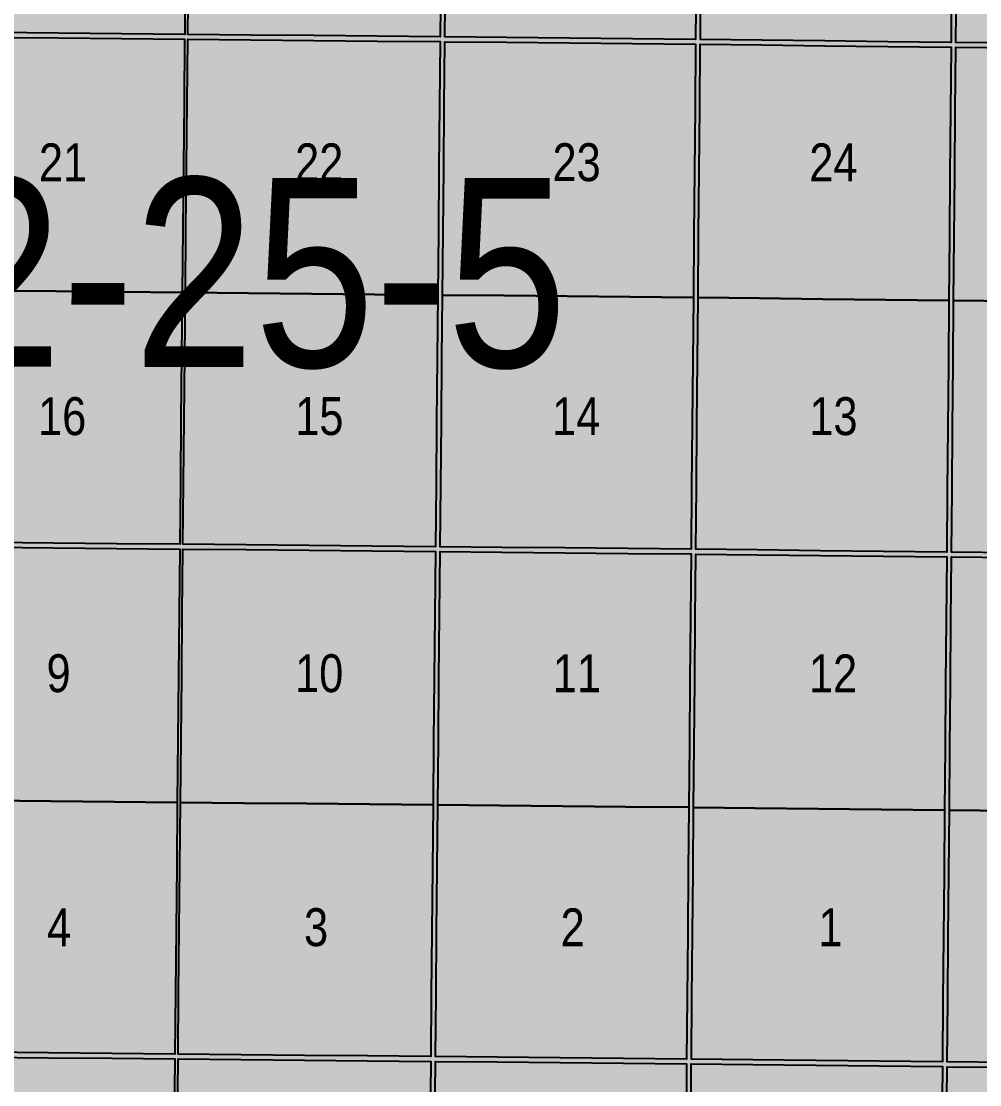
# Model space of a CAD drawing. Extents: x 403018 to 417191, y 6033193 to 6042673.
# Drawn here: x 413242.8 to 413445.5, y 6036619.9 to 6036844.8 of the extents above; entities that cross this region are included whole.
import ezdxf

# ---------------------------------------------------------------- set-up
doc = ezdxf.new("R2010")
doc.units = 0
doc.header["$LTSCALE"] = 5
doc.linetypes.add('DASHED2', pattern=[9.525, 6.35, -3.175])
doc.layers.add('Quarters', color=8, linetype='Continuous')
doc.layers.add('RoadSeg', color=57, linetype='DASHED2')
doc.layers.add('ROUTE-MAP-BACKGROUND-H', color=7, linetype='Continuous', true_color=0xf0ebff)
doc.styles.add('120', font='ARIALN.TTF', dxfattribs={"height": 13})

msp = doc.modelspace()

# ---------------------------------------------------------------- hatches: boundary and pattern name
at = {"layer": 'ROUTE-MAP-BACKGROUND-H'}
h = msp.add_hatch(color=256, dxfattribs=at)
h.dxf.hatch_style = 1
h.paths.add_polyline_path([(412923.423, 6037807.465), (416092.9, 6037807.465), (416092.9, 6035965.758), (412923.423, 6035965.758)])

# ---------------------------------------------------------------- linework, layer by layer
at = {"layer": 'Quarters'}
for points in [[(413237.341, 6036842.396), (413224.333, 6036842.52), (413224.463, 6036855.576), (413224.597, 6036868.968), (413224.73, 6036882.36), (413224.863, 6036895.751), (413237.866, 6036895.627), (413251.203, 6036895.5), (413264.54, 6036895.373), (413277.878, 6036895.246), (413277.749, 6036881.854), (413277.621, 6036868.462), (413277.492, 6036855.07), (413277.367, 6036842.014), (413264.025, 6036842.141), (413250.683, 6036842.268), (413237.341, 6036842.396)], [(413331.519, 6036854.552), (413331.399, 6036841.495), (413318.058, 6036841.623), (413304.718, 6036841.752), (413291.377, 6036841.879), (413278.037, 6036842.007), (413278.162, 6036855.064), (413278.29, 6036868.456), (413278.419, 6036881.847), (413278.547, 6036895.239), (413291.883, 6036895.112), (413305.218, 6036894.984), (413318.553, 6036894.856), (413331.889, 6036894.727), (413331.765, 6036881.335), (413331.642, 6036867.944), (413331.519, 6036854.552)], [(413385.545, 6036854.032), (413385.43, 6036840.975), (413372.09, 6036841.103), (413358.749, 6036841.232), (413345.409, 6036841.36), (413332.403, 6036841.485), (413332.523, 6036854.542), (413332.646, 6036867.934), (413332.77, 6036881.326), (413332.893, 6036894.718), (413345.893, 6036894.592), (413359.229, 6036894.464), (413372.564, 6036894.336), (413385.9, 6036894.207), (413385.782, 6036880.816), (413385.663, 6036867.424), (413385.545, 6036854.032)], [(413439.57, 6036853.352), (413439.46, 6036840.3), (413426.12, 6036840.467), (413412.78, 6036840.633), (413399.44, 6036840.8), (413386.434, 6036840.963), (413386.55, 6036854.019), (413386.668, 6036867.411), (413386.786, 6036880.803), (413386.904, 6036894.195), (413399.904, 6036894.028), (413413.239, 6036893.856), (413426.574, 6036893.685), (413439.909, 6036893.514), (413439.796, 6036880.127), (413439.683, 6036866.739), (413439.57, 6036853.352)], [(413453.475, 6036840.196), (413440.465, 6036840.292), (413440.575, 6036853.345), (413440.688, 6036866.732), (413440.801, 6036880.119), (413440.914, 6036893.507), (413453.919, 6036893.41), (413467.26, 6036893.311), (413480.6, 6036893.212), (413493.94, 6036893.113), (413493.832, 6036879.726), (413493.724, 6036866.338), (413493.616, 6036852.951), (413493.51, 6036839.899), (413480.165, 6036839.998), (413466.82, 6036840.097), (413453.475, 6036840.196)], [(413236.802, 6036787.825), (413223.79, 6036787.95), (413223.923, 6036801.341), (413224.057, 6036814.733), (413224.166, 6036825.73), (413224.19, 6036828.124), (413224.323, 6036841.516), (413237.331, 6036841.392), (413250.673, 6036841.264), (413264.015, 6036841.137), (413277.358, 6036841.009), (413277.229, 6036827.618), (413277.101, 6036814.226), (413276.973, 6036800.834), (413276.844, 6036787.442), (413263.497, 6036787.57), (413250.15, 6036787.698), (413236.802, 6036787.825)], [(413331.02, 6036800.315), (413330.896, 6036786.923), (413317.551, 6036787.052), (413304.205, 6036787.18), (413290.859, 6036787.308), (413277.514, 6036787.436), (413277.642, 6036800.828), (413277.77, 6036814.219), (413277.899, 6036827.611), (413278.027, 6036841.003), (413291.368, 6036840.875), (413304.708, 6036840.747), (413318.049, 6036840.619), (413331.389, 6036840.491), (413331.266, 6036827.099), (413331.143, 6036813.707), (413331.02, 6036800.315)], [(413385.067, 6036799.795), (413384.949, 6036786.403), (413371.603, 6036786.532), (413358.257, 6036786.66), (413344.912, 6036786.789), (413331.901, 6036786.914), (413332.024, 6036800.306), (413332.147, 6036813.697), (413332.27, 6036827.089), (413332.394, 6036840.481), (413345.399, 6036840.356), (413358.74, 6036840.228), (413372.081, 6036840.099), (413385.421, 6036839.971), (413385.303, 6036826.579), (413385.185, 6036813.187), (413385.067, 6036799.795)], [(413439.113, 6036799.134), (413439, 6036785.747), (413425.654, 6036785.909), (413412.309, 6036786.071), (413398.964, 6036786.233), (413385.953, 6036786.391), (413386.071, 6036799.783), (413386.189, 6036813.175), (413386.307, 6036826.567), (413386.426, 6036839.958), (413399.431, 6036839.796), (413412.771, 6036839.629), (413426.111, 6036839.462), (413439.452, 6036839.296), (413439.339, 6036825.908), (413439.226, 6036812.521), (413439.113, 6036799.134)], [(413453.019, 6036785.643), (413440.004, 6036785.739), (413440.117, 6036799.127), (413440.23, 6036812.514), (413440.343, 6036825.901), (413440.456, 6036839.288), (413453.466, 6036839.192), (413466.812, 6036839.093), (413480.157, 6036838.994), (413493.502, 6036838.894), (413493.394, 6036825.507), (413493.285, 6036812.12), (413493.177, 6036798.732), (413493.069, 6036785.345), (413479.719, 6036785.445), (413466.369, 6036785.544), (413453.019, 6036785.643)], [(413236.277, 6036734.594), (413223.26, 6036734.719), (413223.39, 6036747.775), (413223.523, 6036761.167), (413223.657, 6036774.558), (413223.79, 6036787.95), (413236.802, 6036787.825), (413250.15, 6036787.698), (413263.497, 6036787.57), (413276.844, 6036787.442), (413276.716, 6036774.051), (413276.587, 6036760.659), (413276.459, 6036747.267), (413276.334, 6036734.21), (413262.982, 6036734.338), (413249.629, 6036734.466), (413236.277, 6036734.594)], [(413330.527, 6036746.748), (413330.406, 6036733.691), (413317.056, 6036733.819), (413303.705, 6036733.948), (413290.354, 6036734.076), (413277.003, 6036734.204), (413277.127, 6036747.061), (413277.128, 6036747.261), (413277.257, 6036760.653), (413277.385, 6036774.044), (413277.514, 6036787.436), (413290.859, 6036787.308), (413304.205, 6036787.18), (413317.551, 6036787.052), (413330.896, 6036786.923), (413330.773, 6036773.532), (413330.65, 6036760.14), (413330.527, 6036746.748)], [(413384.594, 6036746.228), (413384.479, 6036733.171), (413371.128, 6036733.3), (413357.778, 6036733.428), (413344.427, 6036733.556), (413331.411, 6036733.681), (413331.531, 6036746.738), (413331.654, 6036760.13), (413331.777, 6036773.522), (413331.901, 6036786.914), (413344.912, 6036786.789), (413358.257, 6036786.66), (413371.603, 6036786.532), (413384.949, 6036786.403), (413384.831, 6036773.012), (413384.712, 6036759.62), (413384.594, 6036746.228)], [(413438.661, 6036745.585), (413438.551, 6036732.533), (413425.2, 6036732.69), (413411.85, 6036732.848), (413398.499, 6036733.006), (413385.483, 6036733.159), (413385.599, 6036746.216), (413385.717, 6036759.608), (413385.835, 6036773), (413385.953, 6036786.391), (413398.964, 6036786.233), (413412.309, 6036786.071), (413425.654, 6036785.909), (413439, 6036785.747), (413438.887, 6036772.359), (413438.774, 6036758.972), (413438.661, 6036745.585)], [(413452.575, 6036732.429), (413439.555, 6036732.525), (413439.665, 6036745.577), (413439.778, 6036758.965), (413439.891, 6036772.352), (413440.004, 6036785.739), (413453.019, 6036785.643), (413466.369, 6036785.544), (413479.719, 6036785.445), (413493.069, 6036785.345), (413492.961, 6036771.958), (413492.852, 6036758.571), (413492.744, 6036745.183), (413492.639, 6036732.131), (413479.284, 6036732.23), (413465.93, 6036732.33), (413452.575, 6036732.429)], [(413235.739, 6036680.024), (413222.717, 6036680.149), (413222.85, 6036693.54), (413222.983, 6036706.932), (413223.117, 6036720.323), (413223.25, 6036733.715), (413236.267, 6036733.59), (413249.62, 6036733.462), (413262.972, 6036733.334), (413276.324, 6036733.206), (413276.196, 6036719.814), (413276.067, 6036706.423), (413275.939, 6036693.031), (413275.811, 6036679.639), (413262.453, 6036679.767), (413249.096, 6036679.896), (413235.739, 6036680.024)], [(413330.027, 6036692.511), (413329.904, 6036679.12), (413316.548, 6036679.248), (413303.192, 6036679.376), (413289.836, 6036679.505), (413276.48, 6036679.633), (413276.609, 6036693.025), (413276.737, 6036706.416), (413276.865, 6036719.808), (413276.994, 6036733.2), (413290.345, 6036733.072), (413303.696, 6036732.944), (413317.046, 6036732.815), (413330.397, 6036732.687), (413330.274, 6036719.295), (413330.151, 6036705.903), (413330.027, 6036692.511)], [(413384.116, 6036691.991), (413383.998, 6036678.6), (413370.642, 6036678.728), (413357.286, 6036678.856), (413343.93, 6036678.985), (413330.908, 6036679.11), (413331.032, 6036692.502), (413331.155, 6036705.894), (413331.278, 6036719.285), (413331.401, 6036732.677), (413344.418, 6036732.552), (413357.769, 6036732.424), (413371.119, 6036732.295), (413384.47, 6036732.167), (413384.352, 6036718.775), (413384.234, 6036705.383), (413384.116, 6036691.991)], [(413438.204, 6036691.367), (413438.091, 6036677.979), (413424.735, 6036678.133), (413411.379, 6036678.286), (413398.023, 6036678.439), (413385.002, 6036678.588), (413385.12, 6036691.98), (413385.238, 6036705.372), (413385.356, 6036718.763), (413385.475, 6036732.155), (413398.49, 6036732.001), (413411.841, 6036731.844), (413425.192, 6036731.686), (413438.542, 6036731.528), (413438.429, 6036718.141), (413438.316, 6036704.754), (413438.204, 6036691.367)], [(413452.119, 6036677.876), (413439.095, 6036677.972), (413439.208, 6036691.359), (413439.321, 6036704.746), (413439.434, 6036718.134), (413439.547, 6036731.521), (413452.566, 6036731.425), (413465.921, 6036731.326), (413479.276, 6036731.226), (413492.631, 6036731.127), (413492.522, 6036717.739), (413492.414, 6036704.352), (413492.306, 6036690.965), (413492.198, 6036677.578), (413478.838, 6036677.677), (413465.479, 6036677.777), (413452.119, 6036677.876)], [(413235.213, 6036626.789), (413222.186, 6036626.914), (413222.316, 6036639.973), (413222.45, 6036653.366), (413222.583, 6036666.757), (413222.717, 6036680.149), (413235.739, 6036680.024), (413249.096, 6036679.896), (413262.453, 6036679.767), (413275.811, 6036679.639), (413275.682, 6036666.248), (413275.554, 6036652.856), (413275.425, 6036639.463), (413275.3, 6036626.405), (413261.938, 6036626.533), (413248.575, 6036626.661), (413235.213, 6036626.789)], [(413329.534, 6036638.943), (413329.414, 6036625.885), (413316.053, 6036626.013), (413302.692, 6036626.142), (413289.33, 6036626.27), (413275.969, 6036626.398), (413276.095, 6036639.456), (413276.223, 6036652.849), (413276.352, 6036666.241), (413276.48, 6036679.633), (413289.836, 6036679.505), (413303.192, 6036679.376), (413316.548, 6036679.248), (413329.904, 6036679.12), (413329.781, 6036665.728), (413329.658, 6036652.336), (413329.534, 6036638.943)], [(413383.643, 6036638.423), (413383.528, 6036625.365), (413370.167, 6036625.493), (413356.806, 6036625.622), (413343.444, 6036625.75), (413330.418, 6036625.875), (413330.538, 6036638.933), (413330.662, 6036652.326), (413330.785, 6036665.718), (413330.908, 6036679.11), (413343.93, 6036678.985), (413357.286, 6036678.856), (413370.642, 6036678.728), (413383.998, 6036678.6), (413383.88, 6036665.208), (413383.762, 6036651.816), (413383.643, 6036638.423)], [(413437.752, 6036637.816), (413437.641, 6036624.763), (413424.28, 6036624.912), (413410.919, 6036625.06), (413397.558, 6036625.209), (413384.532, 6036625.354), (413384.647, 6036638.412), (413384.766, 6036651.805), (413384.884, 6036665.196), (413385.002, 6036678.588), (413398.023, 6036678.439), (413411.379, 6036678.286), (413424.735, 6036678.133), (413438.091, 6036677.979), (413437.978, 6036664.592), (413437.865, 6036651.205), (413437.752, 6036637.816)], [(413451.675, 6036624.659), (413438.646, 6036624.756), (413438.756, 6036637.809), (413438.869, 6036651.198), (413438.982, 6036664.585), (413439.095, 6036677.972), (413452.119, 6036677.876), (413465.479, 6036677.777), (413478.838, 6036677.677), (413492.198, 6036677.578), (413492.089, 6036664.19), (413491.981, 6036650.803), (413491.873, 6036637.414), (413491.767, 6036624.361), (413478.403, 6036624.461), (413465.039, 6036624.56), (413451.675, 6036624.659)], [(413234.674, 6036572.213), (413221.641, 6036572.338), (413221.775, 6036585.731), (413221.908, 6036599.124), (413222.042, 6036612.517), (413222.176, 6036625.91), (413235.203, 6036625.785), (413248.566, 6036625.657), (413261.928, 6036625.529), (413275.29, 6036625.401), (413275.161, 6036612.008), (413275.033, 6036598.615), (413274.904, 6036585.222), (413274.776, 6036571.829), (413261.408, 6036571.957), (413248.041, 6036572.085), (413234.674, 6036572.213)], [(413329.034, 6036584.703), (413328.911, 6036571.311), (413315.544, 6036571.439), (413302.178, 6036571.567), (413288.811, 6036571.695), (413275.445, 6036571.823), (413275.574, 6036585.216), (413275.702, 6036598.609), (413275.831, 6036612.001), (413275.96, 6036625.394), (413289.321, 6036625.266), (413302.682, 6036625.138), (413316.043, 6036625.009), (413329.405, 6036624.881), (413329.281, 6036611.488), (413329.158, 6036598.096), (413329.034, 6036584.703)], [(413383.164, 6036584.184), (413383.046, 6036570.792), (413369.679, 6036570.92), (413356.313, 6036571.048), (413342.946, 6036571.176), (413329.915, 6036571.301), (413330.038, 6036584.694), (413330.162, 6036598.086), (413330.285, 6036611.479), (413330.409, 6036624.871), (413343.435, 6036624.746), (413356.797, 6036624.617), (413370.158, 6036624.489), (413383.519, 6036624.361), (413383.401, 6036610.968), (413383.282, 6036597.576), (413383.164, 6036584.184)], [(413437.293, 6036583.593), (413437.18, 6036570.204), (413423.814, 6036570.349), (413410.448, 6036570.494), (413397.081, 6036570.639), (413384.05, 6036570.781), (413384.168, 6036584.173), (413384.287, 6036597.565), (413384.405, 6036610.957), (413384.523, 6036624.349), (413397.549, 6036624.205), (413410.911, 6036624.056), (413424.272, 6036623.907), (413437.633, 6036623.759), (413437.52, 6036610.37), (413437.407, 6036596.982), (413437.293, 6036583.593)], [(413451.219, 6036570.101), (413438.184, 6036570.197), (413438.293, 6036583.055), (413438.298, 6036583.586), (413438.411, 6036596.974), (413438.524, 6036610.363), (413438.637, 6036623.751), (413451.666, 6036623.655), (413465.031, 6036623.556), (413478.395, 6036623.456), (413491.759, 6036623.357), (413491.651, 6036609.968), (413491.542, 6036596.58), (413491.434, 6036583.191), (413491.325, 6036569.803), (413477.957, 6036569.902), (413464.588, 6036570.002), (413461.111, 6036570.027), (413451.219, 6036570.101)]]:
    msp.add_lwpolyline(points, close=True, dxfattribs=at)

# ---------------------------------------------------------------- texts
at = {"layer": 'RoadSeg', "style": '120'}
for s, height, p in [('21', 8.0041, (413246.54, 6036810.963)), ('22', 8.0041, (413300.72, 6036810.963)), ('23', 8.0041, (413355.16, 6036810.998)), ('24', 8.0041, (413409.478, 6036810.963)), ('16', 8.0041, (413246.36, 6036757.297)), ('15', 8.0041, (413300.746, 6036757.321)), ('14', 8.0041, (413355.071, 6036757.286)), ('13', 8.0041, (413409.48, 6036757.305)), ('9', 8.004, (413248.155, 6036702.951)), ('10', 8.0041, (413300.72, 6036702.942)), ('11', 8.0041, (413355.224, 6036702.922)), ('12', 8.0041, (413409.403, 6036702.907)), ('4', 8.004, (413248.25, 6036649.23)), ('3', 8.004, (413302.615, 6036649.249)), ('2', 8.004, (413356.879, 6036649.214)), ('1', 8.004, (413411.383, 6036649.23))]:
    msp.add_text(s, height=height, dxfattribs=at).set_placement(p)
msp.add_text('62-25-5', height=39.983, rotation=359.95761, dxfattribs=at).set_placement((413200.435, 6036771.771))

doc.saveas('drawing.dxf')
